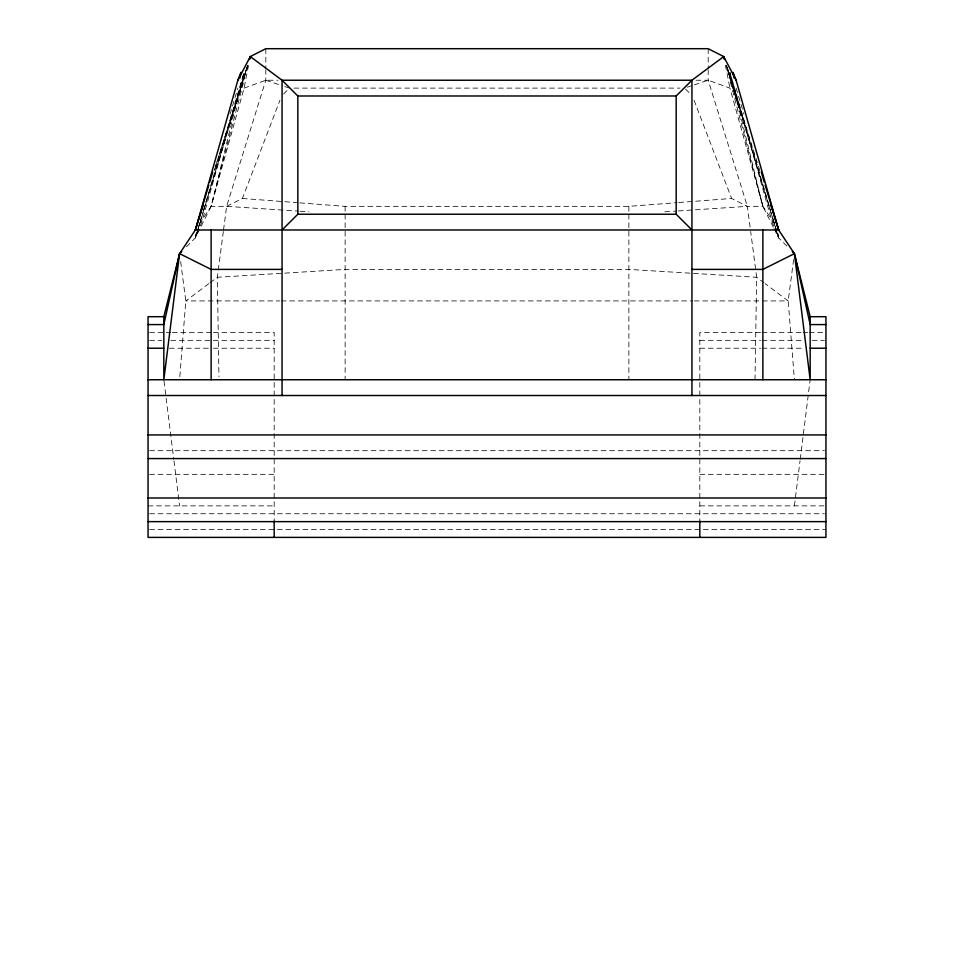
<?xml version="1.0" encoding="UTF-8"?>
<svg xmlns="http://www.w3.org/2000/svg" width="974" height="974" viewBox="0 0 974 974"><rect width="100%" height="100%" fill="white"/><g stroke="black" fill="none" stroke-linecap="round" stroke-linejoin="round"><path stroke-width="0.73" stroke-dasharray="4.87 3.65" d="M754.996 379.75L756.676 277.286L750.662 231.471M179.837 376.719L185.803 300.929L180.373 259.547M794.407 505.871L800.031 460.824M800.226 459.326L809.978 381.248M223.338 231.471L217.324 277.286L218.943 376.719M223.533 229.986L226.638 206.342L265.805 80.233L265.805 69.885M793.627 259.547L788.197 300.929L794.407 379.75M195.36 233.93L195.36 237.875L211.127 206.342L244.084 80.233L244.084 72.344L240.98 88.11L195.36 237.875L185.9 247.335M199.512 223.764L211.127 206.342L244.084 88.11L248.589 65.185M247.749 65.185L236.317 103.877L211.127 206.342L226.638 206.342L298.628 211.139M247.725 66.317L236.317 103.877M243.707 73.732L201.813 222.109L198.586 229.986M198.051 231.301L195.36 237.875L201.338 217.543M203.481 210.287L244.084 72.344M230.059 114.165L237.875 88.11M195.36 237.875L247.652 65.282L214.122 170.742M214.499 169.476L246.702 67.839M226.638 206.342L242.404 198.465L279.952 100.2M283.531 94.028L289.448 88.11L283.884 86.26M208.838 283.653L185.803 300.929L279.708 300.929M210.055 282.74L217.324 277.286L345.125 269.396L628.875 269.396L756.676 277.286L763.945 282.74M244.084 88.11L265.805 80.233L277.967 80.233M687.327 87.185L692.891 85.335M694.292 84.86L708.195 80.233L729.916 88.11L762.873 206.342L773.393 227.368M299.809 202.872L345.125 206.342L628.875 206.342L677.222 202.641M678.732 202.519L731.596 198.465L747.362 206.342L762.873 206.342L774.488 223.764M664.877 211.833L676.869 211.029M678.367 210.932L747.362 206.342L750.467 229.986M696.033 80.233L708.195 80.233L747.362 206.342M294.002 88.11L679.998 88.11M281.23 300.929L692.77 300.929M694.292 300.929L788.197 300.929L765.162 283.653M149.582 332.463L164.776 332.463M166.298 332.463L170.852 332.463M172.374 332.463L211.882 332.463M213.403 332.463L274.181 332.463L274.181 520.153M760.597 332.463L699.819 332.463L699.819 520.153M762.118 332.463L801.626 332.463M803.148 332.463L807.702 332.463M809.224 332.463L824.418 332.463M149.582 340.34L161.745 340.34M170.852 340.34L211.882 340.34M213.403 340.34L274.181 340.34M699.819 340.34L760.597 340.34M762.118 340.34L803.148 340.34M812.255 340.34L824.418 340.34M169.342 348.229L211.882 348.229M213.403 348.229L274.181 348.229M699.819 348.229L760.597 348.229M762.118 348.229L804.658 348.229M149.582 450.694L824.418 450.694M149.582 474.338L274.181 474.338M699.819 474.338L824.418 474.338M148.06 505.871L274.181 505.871M699.819 505.871L824.43 505.871M149.582 513.748L824.418 513.748M149.582 529.515L825.94 529.515M300.126 211.236L309.123 211.833M242.404 198.465L298.288 202.75M265.805 80.233L282.497 85.797M685.538 89.097L690.469 94.028M774.038 228.671L778.64 237.875L788.1 247.335M778.64 233.93L778.64 237.875L772.187 222.109L730.293 73.732M694.048 100.2L731.596 198.465M729.916 73.659L729.916 80.233L762.873 206.342L737.683 103.877L726.275 66.317M727.298 67.839L736.247 95.988M759.878 170.742L726.458 65.258L778.64 237.875L772.662 217.543M778.64 237.875L733.02 88.11L729.916 72.344L770.519 210.287M736.125 88.11L743.941 114.165M726.251 65.185L737.683 103.877M725.411 65.185L729.916 88.11M164.022 381.248L173.774 459.326M173.969 460.824L179.593 505.871M708.195 48.7L708.195 68.411M708.195 69.885L708.195 80.233M628.875 206.342L628.875 211.602M628.875 214.231L628.875 379.75M345.125 206.342L345.125 211.602M345.125 214.231L345.125 379.75M265.805 48.7L265.805 68.411"/><path stroke-width="1.46" d="M239.847 78.078L240.98 72.344L237.875 80.233L195.36 229.986L778.64 229.986L736.125 80.233L733.02 72.344L734.153 78.078M181.7 251.535L179.593 253.642L163.827 379.75L163.827 316.696L179.593 253.642L196.188 228.744M208.801 185.109L195.36 229.986L203.14 205.429M209.678 182.211L212.709 172.081M723.719 56.577L724.595 59.487L723.719 56.577L691.942 80.233L676.175 95.988L297.825 95.988L282.058 80.233L250.281 56.577L249.405 59.487L250.281 56.577L265.805 48.7L708.195 48.7L723.719 56.577L736.125 80.233M237.875 80.233L250.281 56.577M282.058 229.986L297.825 214.231L676.175 214.231L691.942 229.986M282.058 269.396L211.127 269.396L179.593 253.642L163.827 324.573L148.06 324.573M691.942 269.396L762.873 269.396L794.407 253.642L777.812 228.744M163.827 316.696L148.06 316.696L148.06 537.392L825.94 537.392L825.94 316.696L810.173 316.696L794.407 253.642L792.3 251.535M825.94 324.573L810.173 324.573L794.407 253.642L810.173 379.75L810.173 316.696M148.06 348.229L163.827 348.229M810.173 348.229L825.94 348.229M148.06 379.75L825.94 379.75M148.06 395.517L825.94 395.517M148.06 434.928L825.94 434.928M148.06 458.571L825.94 458.571M148.06 497.982L825.94 497.982M148.06 521.638L825.94 521.638M770.86 205.429L778.64 229.986L765.199 185.109M761.291 172.081L764.322 182.211M762.873 229.986L762.873 379.75M699.819 520.883L699.819 537.392M691.942 395.517L691.942 80.233L282.058 80.233L282.058 395.517M676.175 95.988L676.175 214.231M297.825 95.988L297.825 214.231M274.181 520.883L274.181 537.392M211.127 229.986L211.127 379.75"/></g></svg>
